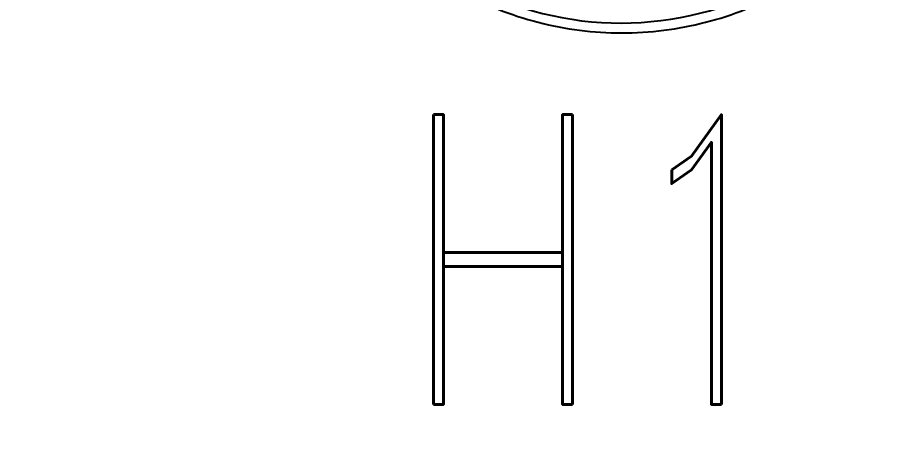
# Model space of a CAD drawing. Extents: x 4438 to 384502, y -178203 to -21188.
# Drawn here: x 378027.4 to 378117.2, y -176976.2 to -176931.5 of the extents above; entities that cross this region are included whole.
import ezdxf

# ---------------------------------------------------------------- set-up
doc = ezdxf.new("R2010")
doc.units = 0
doc.header["$LTSCALE"] = 8
doc.header["$MEASUREMENT"] = 0
doc.layers.get('0').update_dxf_attribs({"linetype": 'CONTINUOUS'})
doc.layers.get('DEFPOINTS').update_dxf_attribs({"linetype": 'CONTINUOUS'})
doc.layers.add('PL', color=5, linetype='CONTINUOUS')
doc.styles.add('DFT', font='simplex', dxfattribs={"width": 0.67, "bigfont": 'dft'})
doc.styles.add('数字与字母', font='romand.shx', dxfattribs={"width": 0.8, "bigfont": 'hztxt.shx'})
doc.dimstyles.new('INTE$0', dxfattribs={"dimscale": 5, "dimtxt": 4, "dimasz": 3, "dimexe": 3, "dimexo": 0, "dimgap": 1, "dimtad": 1, "dimdec": 3, "dimdsep": 46, "dimtxsty": 'DFT', "dimcen": 0, "dimclrd": 3, "dimclre": 3, "dimclrt": 6, "dimadec": 0, "dimazin": 0, "dimtfac": 1, "dimtdec": 3, "dimtix": 1, "dimtmove": 1, "dimatfit": 0, "dimfxl": 1, "dimtolj": 1, "dimtzin": 0, "dimarcsym": 0})

# ---------------------------------------------------------------- blocks, each defined once
blk = doc.blocks.new('*D6')
at = {"color": 3, "lineweight": -2, "transparency": 16777216}
for p, q in [((378141.703, -176709.639), (377858.901, -176709.639)), ((377873.901, -176739.639), (377873.901, -177116.78)), ((378164.878, -177146.78), (377858.901, -177146.78))]:
    blk.add_line(p, q, dxfattribs=at)
at = {"color": 3, "transparency": 16777216}
for points in [[(377868.901, -176739.639), (377878.901, -176739.639), (377873.901, -176709.639)], [(377868.901, -177116.78), (377878.901, -177116.78), (377873.901, -177146.78)]]:
    blk.add_solid(points, dxfattribs=at)
at = {"layer": 'DEFPOINTS', "color": 0, "transparency": 16777216}
for p in [(378141.703, -176709.639), (377873.901, -177146.78), (378164.878, -177146.78)]:
    blk.add_point(p, dxfattribs=at)
at = {"color": 6, "transparency": 16777216, "insert": (377838.901, -176928.21), "char_height": 45, "attachment_point": 5, "rotation": 90, "style": 'DFT'}
blk.add_mtext('\\A1;775', dxfattribs=at)
blk = doc.blocks.new('*D7')
at = {"color": 3, "lineweight": -2, "transparency": 16777216}
for p, q in [((377969.293, -176934.031), (377969.293, -177259.173)), ((378352.161, -176936.172), (378352.161, -177259.173)), ((377999.293, -177244.173), (378322.161, -177244.173))]:
    blk.add_line(p, q, dxfattribs=at)
at = {"color": 3, "transparency": 16777216}
for points in [[(377999.293, -177239.173), (377999.293, -177249.173), (377969.293, -177244.173)], [(378322.161, -177239.173), (378322.161, -177249.173), (378352.161, -177244.173)]]:
    blk.add_solid(points, dxfattribs=at)
at = {"layer": 'DEFPOINTS', "color": 0, "transparency": 16777216}
for p in [(377969.293, -176934.031), (378352.161, -176936.172), (378352.161, -177244.173)]:
    blk.add_point(p, dxfattribs=at)
at = {"color": 6, "transparency": 16777216, "insert": (378160.727, -177209.173), "char_height": 45, "attachment_point": 5, "style": 'DFT'}
blk.add_mtext('\\A1;680', dxfattribs=at)

msp = doc.modelspace()

# ---------------------------------------------------------------- linework, layer by layer
at = {"layer": 'PL', "color": 7, "ltscale": 0.5}
for centre, radius, start, end in [((378160.77, -176928.377), 162.698, 126.28314, 217.56439), ((378160.77, -176928.377), 153.659, 126.18886, 242.37902), ((378160.873, -176928.509), 145.355, 175.36039, 214.6502)]:
    msp.add_arc(centre, radius, start, end, dxfattribs=at)
for points, knots in [([(378069.282, -176926.11), (378071.615, -176927.874), (378076.746, -176930.825), (378085.286, -176933.175), (378094.156, -176933.313), (378105.63, -176930.563), (378118.17, -176921.827), (378123.641, -176910.84), (378124.911, -176905.108)], [0, 0, 0, 0, 0.124918, 0.249698, 0.374558, 0.499678, 0.74919, 1, 1, 1, 1]), ([(378071.676, -176926.631), (378076.237, -176929.61), (378087.021, -176933.383), (378103.849, -176930.736), (378117.603, -176920.596), (378122.661, -176910.26), (378123.855, -176904.873)], [0, 0, 0, 0, 0.248601, 0.497656, 0.748216, 1, 1, 1, 1])]:
    msp.add_open_spline(points, degree=3, knots=knots, dxfattribs=at)

# ---------------------------------------------------------------- texts
at = {"layer": 'PL', "color": 7, "ltscale": 0.5, "style": '数字与字母', "width": 0.8}
msp.add_text('H1', height=30.1293, dxfattribs=at).set_placement((378066.547, -176971.785))

# ---------------------------------------------------------------- dimensions: what is measured, and where the dimension line sits
at = {"color": 1}
dim = msp.add_linear_dim(base=(377873.901, -177146.78), p1=(378141.703, -176709.639), p2=(378164.878, -177146.78), angle=90, text='775', dimstyle='INTE$0', override={"dimtxt": 9, "dimasz": 6, "dimgap": 2.5, "dimdec": 2, "dimtdec": 2}, dxfattribs=at)
dim.commit()
dim.dimension.update_dxf_attribs({"geometry": '*D6', "text_midpoint": (377838.901, -176928.21)})
dim = msp.add_linear_dim(base=(378352.161, -177244.173), p1=(377969.293, -176934.031), p2=(378352.161, -176936.172), text='680', dimstyle='INTE$0', override={"dimtxt": 9, "dimasz": 6, "dimgap": 2.5, "dimdec": 2, "dimtdec": 2}, dxfattribs=at)
dim.commit()
dim.dimension.update_dxf_attribs({"geometry": '*D7', "text_midpoint": (378160.727, -177209.173)})

doc.saveas('drawing.dxf')
